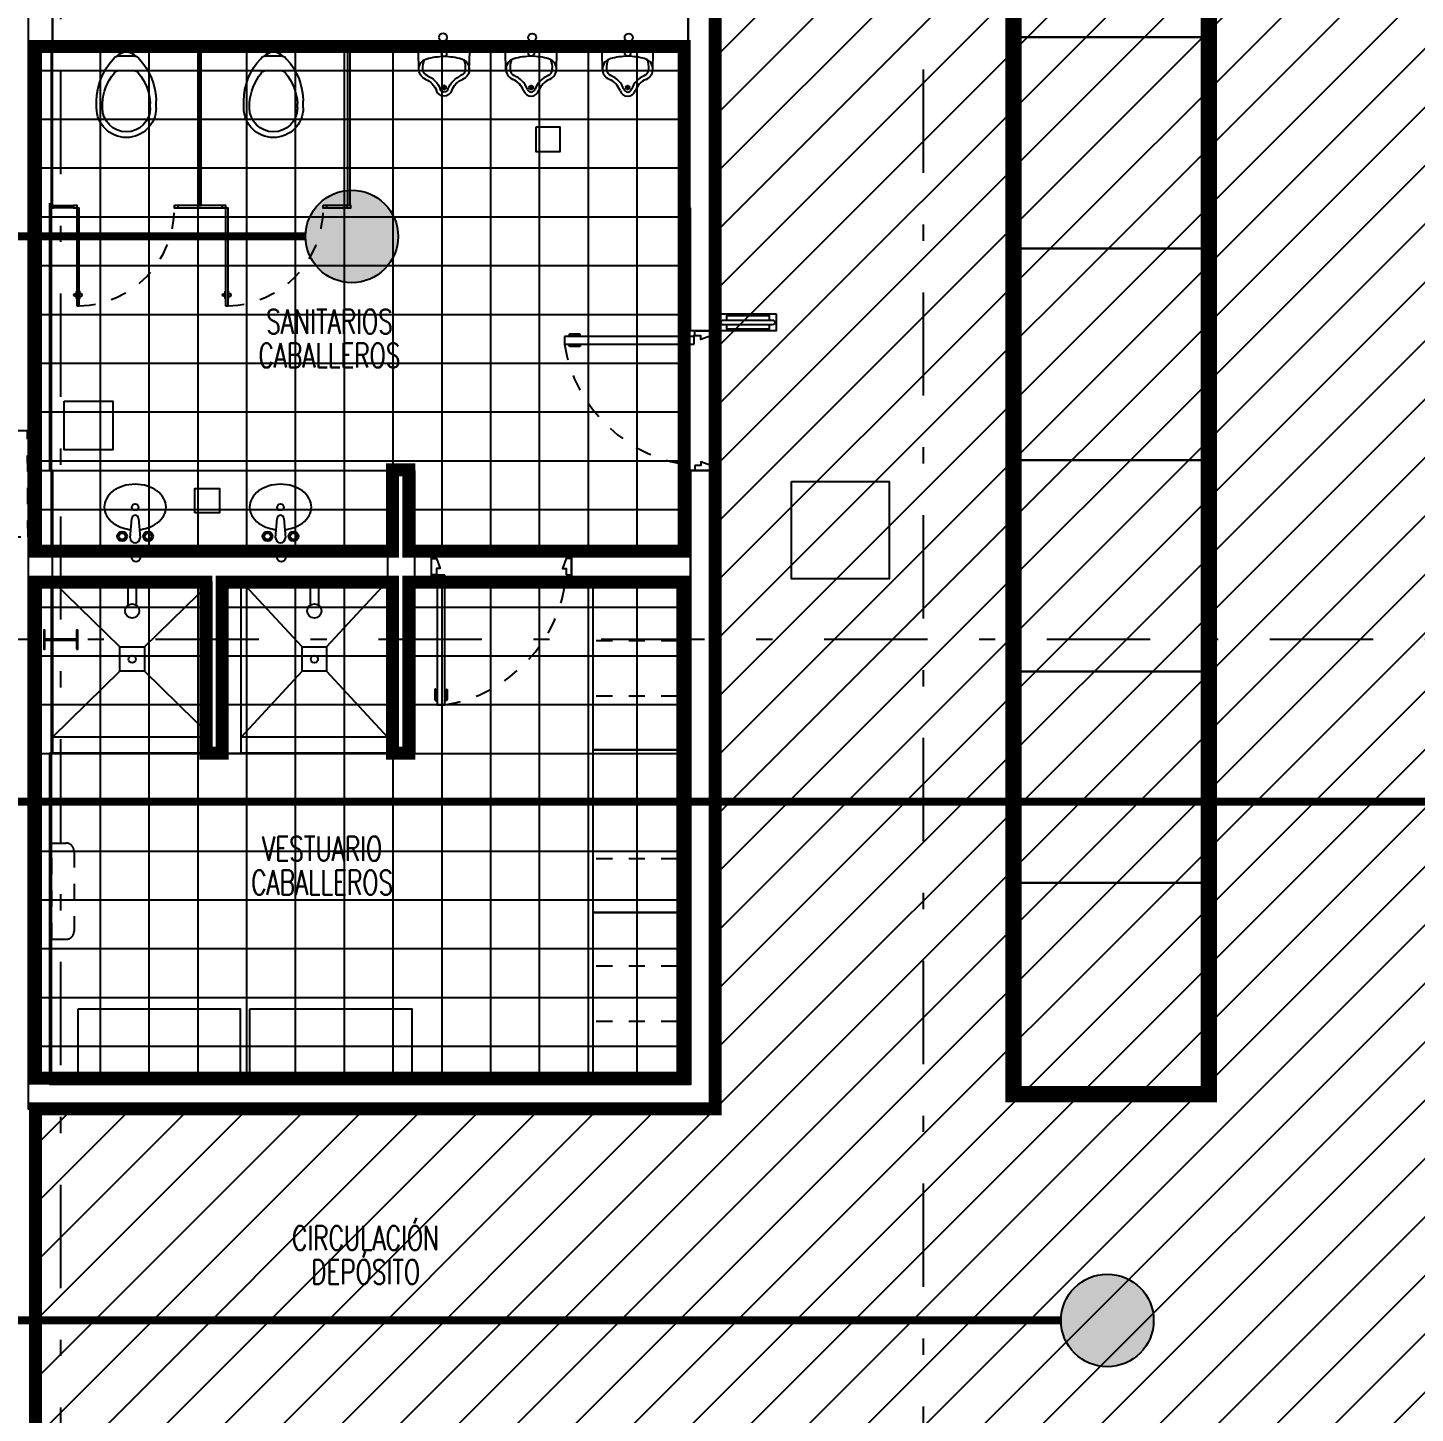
# Model space of a CAD drawing. Header units: millimetres. Extents: x -77 to 207, y -160 to 187.
# Drawn here: x -53.25 to -44.72, y 14.84 to 23.36 of the extents above; entities that cross this region are included whole.
import ezdxf
from ezdxf.enums import TextEntityAlignment as Align
from ezdxf.xclip import XClip

# ---------------------------------------------------------------- set-up
doc = ezdxf.new("R2010")
doc.units = ezdxf.units.MM
doc.header["$LTSCALE"] = 0.1
for name, pattern in [('X REF - ANELO INST bind$0$X REF - ANELO$0$DASHDOT2', [12.7, 6.35, -3.175, 0, -3.175]), ('X REF - ANELO INST bind$0$X REF - ANELO$0$DASHED', [0.75, 0.5, -0.25]), ('X REF - ANELO INST bind$0$X REF - ANELO$0$DASHED2', [0.375, 0.25, -0.125]), ('X REF - ANELO INST bind$0$X REF - ANELO$0$HIDDEN2', [0.1875, 0.125, -0.0625])]:
    doc.linetypes.add(name, pattern=pattern)
for name, color, linetype in [('C01 Foil blanco', 30, 'Continuous'), ('C03 PRY comun+papel kraft', 192, 'Continuous'), ('C04 PRY comun antihongos', 84, 'Continuous'), ('C07 P media Tº', 140, 'Continuous'), ('X REF - ANELO INST bind$0$X REF - ANELO$0$A-LADRILLO HUECO 12', 7, 'Continuous'), ('X REF - ANELO INST bind$0$X REF - ANELO$0$A-TABIQUE FENOLICO 20mm', 7, 'Continuous'), ('X REF - ANELO INST bind$0$X REF - ANELO$0$C-MADERA', 8, 'Continuous'), ('X REF - ANELO INST bind$0$X REF - ANELO$0$C-METALICA', 8, 'Continuous'), ('X REF - ANELO INST bind$0$X REF - ANELO$0$E-ANTENAS', 8, 'Continuous'), ('X REF - ANELO INST bind$0$X REF - ANELO$0$E-GENERAL', 8, 'Continuous'), ('X REF - ANELO INST bind$0$X REF - ANELO$0$E-MOBILIARIO', 8, 'Continuous'), ('X REF - ANELO INST bind$0$X REF - ANELO$0$E-REJILLAS', 8, 'Continuous'), ('X REF - ANELO INST bind$0$X REF - ANELO$0$E-SANITARIO', 8, 'Continuous'), ('X REF - ANELO INST bind$0$X REF - ANELO$0$MET-COLUMNA METALICA', 7, 'Continuous'), ('X REF - ANELO INST bind$0$X REF - ANELO$0$MET-EJE CABRIADAS', 8, 'X REF - ANELO INST bind$0$X REF - ANELO$0$DASHDOT2'), ('X REF - ANELO INST bind$0$X REF - ANELO$0$P-PINT VIAL AMARILLA', 9, 'Continuous'), ('X REF - ANELO INST bind$0$X REF - ANELO$0$PROY-SPLITS', 8, 'X REF - ANELO INST bind$0$X REF - ANELO$0$HIDDEN2'), ('X REF - ANELO INST bind$0$X REF - ANELO$0$R-NOMBRE LOCAL', 7, 'Continuous')]:
    doc.layers.add(name, color=color, linetype=linetype)
doc.styles.add('X REF - ANELO INST bind$0$X REF - ANELO$0$VAUX', font='romans.shx', dxfattribs={"width": 0.85})

# ---------------------------------------------------------------- blocks, each defined once
blk = doc.blocks.new('X REF - ANELO INST bind$0$X REF - ANELO$0$COL MET 20')
at = {"layer": 'X REF - ANELO INST bind$0$X REF - ANELO$0$MET-COLUMNA METALICA'}
blk.add_hatch(color=256, dxfattribs=at).paths.add_polyline_path([(-0.0971, -0.0036, -0.414214), (-0.0935, 0), (0.0935, 0, -0.414214), (0.0971, -0.0036), (0.0971, -0.0568), (0.1045, -0.0568), (0.1045, 0.0615), (0.0971, 0.0615), (0.0971, 0.0083, -0.414214), (0.0935, 0.0047), (-0.0935, 0.0047, -0.414214), (-0.0971, 0.0083), (-0.0971, 0.0615), (-0.1045, 0.0615), (-0.1045, -0.0568), (-0.0971, -0.0568)])
blk.add_lwpolyline([(-0.0971, -0.0568), (-0.1045, -0.0568), (-0.1045, 0.0615), (-0.0971, 0.0615), (-0.0971, 0.0083, 0.414214), (-0.0935, 0.0047), (0.0935, 0.0047, 0.414214), (0.0971, 0.0083), (0.0971, 0.0615), (0.1045, 0.0615), (0.1045, -0.0568), (0.0971, -0.0568), (0.0971, -0.0036, 0.414214), (0.0935, 0), (-0.0935, 0, 0.414214), (-0.0971, -0.0036)], format="xyb", close=True, dxfattribs=at)
blk = doc.blocks.new('X REF - ANELO INST bind$0$X REF - ANELO$0$Mingitorio')
at = {"layer": 'X REF - ANELO INST bind$0$X REF - ANELO$0$E-SANITARIO'}
for p, q in [((-0.1485, 0.2069), (-0.151, 0.0805)), ((0.1615, 0.2069), (0.164, 0.0805)), ((0.164, 0.0805), (-0.151, 0.0805)), ((0.164, 0.0605), (-0.151, 0.0605))]:
    blk.add_line(p, q, dxfattribs=at)
for centre, radius in [((-0.0035, 0.313), 0.0025), ((-0.0035, 0.303), 0.0025), ((0.0065, 0.318), 0.0025), ((0.0065, 0.308), 0.0025), ((0.0065, 0.298), 0.0025), ((0.0165, 0.313), 0.0025), ((0.0165, 0.303), 0.0025), ((0.0065, 0.098), 0.0175), ((0, 0), 0.025)]:
    blk.add_circle(centre, radius, dxfattribs=at)
for centre, radius, start, end in [((0.0065, 0.3105), 0.05, 90, 160.42697), ((0.0065, 0.3105), 0.05, 19.57303, 90), ((-0.081, 0.1955), 0.0675, 112.34073, 257.97557), ((-0.1513, 0.3666), 0.1175, 292.34073, 340.42697), ((-0.1513, 0.3666), 0.1425, 292.34073, 340.42697), ((0.0065, 0.3105), 0.025, 90, 160.42697), ((0.0065, 0.3105), 0.025, 19.57303, 90), ((0.1643, 0.3666), 0.1425, 199.57303, 247.65927), ((0.1643, 0.3666), 0.1175, 199.57303, 247.65927), ((0.094, 0.1955), 0.0675, 282.02443, 67.65927), ((0.0106, 0.1876), 0.1343, 176.63354, 202.43255), ((-0.081, 0.1955), 0.0425, 112.34073, 180), ((0.094, 0.1955), 0.0425, 0, 67.65927), ((0.0025, 0.1876), 0.1343, 337.56745, 3.36646), ((0.0186, 0.5791), 0.4637, 255.07981, 268.50837), ((-0.0056, 0.5791), 0.4637, 271.49163, 284.92019), ((-0.151, 0.0705), 0.01, 90, 270), ((0.164, 0.0705), 0.01, 270, 90)]:
    blk.add_arc(centre, radius, start, end, dxfattribs=at)
blk = doc.blocks.new('X REF - ANELO INST bind$0$X REF - ANELO$0$Barrera')
at = {"layer": 'X REF - ANELO INST bind$0$X REF - ANELO$0$E-ANTENAS', "linetype": 'Continuous'}
blk.add_lwpolyline([(-0.1756, 0.1008), (0.1756, 0.1008), (0.1756, 0), (-0.1756, 0)], close=True, dxfattribs=at)
at = {"layer": 'X REF - ANELO INST bind$0$X REF - ANELO$0$E-ANTENAS', "linetype": 'Continuous', "elevation": 0.0022}
for points in [[(-0.1334, 0.0654), (-0.1334, 0.0904), (0.1315, 0.0904), (0.1315, 0.0654)], [(0.1315, 0.0354), (0.1315, 0.0104), (-0.1334, 0.0104), (-0.1334, 0.0354)]]:
    blk.add_lwpolyline(points, dxfattribs=at)
blk.add_lwpolyline([(-0.1503, 0.0354), (0.1497, 0.0354, 1), (0.1497, 0.0654), (-0.1503, 0.0654, 1.063792), (-0.1503, 0.0354, -1)], format="xyb", dxfattribs=at)
blk = doc.blocks.new('X REF - ANELO INST bind$0$X REF - ANELO$0$Inodoro')
at = {"layer": 'X REF - ANELO INST bind$0$X REF - ANELO$0$E-SANITARIO'}
for p, q in [((-0.06, -0.125), (0.06, -0.125)), ((-0.06, -0.215), (0.06, -0.215)), ((-0.1825, -0.4425), (-0.1825, -0.4)), ((-0.1475, -0.4425), (-0.1475, -0.415)), ((0.1475, -0.4425), (0.1475, -0.415)), ((0.1825, -0.4425), (0.1825, -0.4))]:
    blk.add_line(p, q, dxfattribs=at)
for centre, radius, start, end in [((0.1971, -0.402), 0.3796, 136.48633, 179.69228), ((-0.055, -0.15), 0.025, 90, 158.0893), ((0, -0.1625), 0.0675, 33.74899, 146.25101), ((0, -0.1425), 0.0475, 21.61827, 158.38173), ((0.055, -0.15), 0.025, 21.9107, 90), ((-0.1971, -0.402), 0.3796, 0.30772, 43.51367), ((0.183, -0.4371), 0.3312, 140.77659, 176.17026), ((-0.055, -0.235), 0.02, 90, 158.47343), ((0.055, -0.235), 0.02, 21.52657, 90), ((-0.183, -0.4371), 0.3312, 3.82974, 39.22341), ((0, -0.4425), 0.1825, 180, 270), ((0, -0.4425), 0.1475, 180, 270), ((0, -0.4425), 0.1825, 270, 0), ((0, -0.4425), 0.1475, 270, 0)]:
    blk.add_arc(centre, radius, start, end, dxfattribs=at)
blk = doc.blocks.new('X REF - ANELO INST bind$0$X REF - ANELO$0$N Local')
at = {"layer": 'X REF - ANELO INST bind$0$X REF - ANELO$0$R-NOMBRE LOCAL', "lineweight": 0, "style": 'X REF - ANELO INST bind$0$X REF - ANELO$0$VAUX', "width": 0.85}
for p in [(6337.572, -934.455), (6337.572, -934.715)]:
    blk.add_attdef('NOMBRE', text='', height=0.182, dxfattribs=at).set_placement(p, align=Align.CENTER)
blk = doc.blocks.new('X REF - ANELO INST bind$0$X REF - ANELO$0$Lockers')
at = {"layer": 'X REF - ANELO INST bind$0$X REF - ANELO$0$E-MOBILIARIO', "linetype": 'X REF - ANELO INST bind$0$X REF - ANELO$0$HIDDEN2'}
for p, q in [((1392.3206, 32.487), (1392.3206, 33.007)), ((1392.6606, 32.487), (1392.6606, 33.007))]:
    blk.add_line(p, q, dxfattribs=at)
at = {"layer": 'X REF - ANELO INST bind$0$X REF - ANELO$0$E-MOBILIARIO'}
blk.add_lwpolyline([(1391.9906, 32.487), (1392.9906, 32.487), (1392.9906, 33.007), (1391.9906, 33.007)], close=True, dxfattribs=at)
blk = doc.blocks.new('X REF - ANELO INST bind$0$X REF - ANELO$0$LAVABO SANITARIO')
at = {"layer": 'X REF - ANELO INST bind$0$X REF - ANELO$0$E-SANITARIO'}
for p, q in [((-0.0147, -0.2427), (-0.0247, -0.1227)), ((0.0353, -0.1227), (0.0253, -0.2427))]:
    blk.add_line(p, q, dxfattribs=at)
for centre, radius in [((0, 0), 0.025), ((-0.0747, -0.1327), 0.03), ((-0.0747, -0.1327), 0.02), ((0.0853, -0.1327), 0.03), ((0.0853, -0.1327), 0.02), ((0.0053, -0.3127), 0.02)]:
    blk.add_circle(centre, radius, dxfattribs=at)
for centre, radius, start, end in [((0.0053, -0.1227), 0.03, 0, 180), ((-0.0391, -0.3358), 0.1517, 126.38435, 150.65761), ((-0.0122, -0.3722), 0.1969, 106.97271, 126.38435), ((0.0053, -0.4297), 0.257, 95.74499, 106.97271), ((0.0053, -0.2427), 0.02, 180, 0), ((0.0053, -0.4297), 0.257, 73.02729, 84.25501), ((0.0229, -0.3722), 0.1969, 53.61565, 73.02729), ((0.0497, -0.3358), 0.1517, 29.34239, 53.61565), ((-0.0802, -0.3127), 0.1045, 150.65761, 180), ((-0.0802, -0.3127), 0.1045, 180, 209.34239), ((0.0908, -0.3127), 0.1045, 0, 29.34239), ((0.0908, -0.3127), 0.1045, 330.65761, 0), ((-0.0391, -0.2896), 0.1517, 209.34239, 233.61565), ((-0.0122, -0.2531), 0.1969, 233.61565, 253.02729), ((0.0229, -0.2531), 0.1969, 286.97271, 306.38435), ((0.0497, -0.2896), 0.1517, 306.38435, 330.65761), ((0.0053, -0.1957), 0.257, 253.02729, 270), ((0.0053, -0.1957), 0.257, 270, 286.97271)]:
    blk.add_arc(centre, radius, start, end, dxfattribs=at)
blk = doc.blocks.new('X REF - ANELO INST bind$0$X REF - ANELO$0$P MADERA 086')
at = {"layer": 'X REF - ANELO INST bind$0$X REF - ANELO$0$C-MADERA'}
for p, q in [((0.0203, 0.8657, 0.0208), (0.0204, 0.8672, 0.0208)), ((0.0203, 0.8064, 0.0208), (0.0203, 0.8657, 0.0208)), ((0.0204, 0.8672, 0.0208), (0.0208, 0.8687, 0.0208)), ((0.0208, 0.8687, 0.0208), (0.0215, 0.8701, 0.0208)), ((0.0215, 0.8701, 0.0208), (0.0224, 0.8714, 0.0208)), ((0.0224, 0.8714, 0.0208), (0.0235, 0.8725, 0.0208)), ((0.0235, 0.8725, 0.0208), (0.0247, 0.8734, 0.0208)), ((0.0247, 0.8734, 0.0208), (0.0261, 0.8741, 0.0208)), ((0.0261, 0.8741, 0.0208), (0.0277, 0.8745, 0.0208)), ((0.0277, 0.8605, 0.0208), (0.0276, 0.86, 0.0208)), ((0.0276, 0.86, 0.0208), (0.0276, 0.8596, 0.0208)), ((0.0276, 0.8596, 0.0208), (0.0276, 0.8064, 0.0208)), ((0.0277, 0.8745, 0.0208), (0.0292, 0.8746, 0.0208)), ((0.0279, 0.8609, 0.0208), (0.0277, 0.8605, 0.0208)), ((0.0282, 0.8613, 0.0208), (0.0279, 0.8609, 0.0208)), ((0.0285, 0.8616, 0.0208), (0.0282, 0.8613, 0.0208)), ((0.0289, 0.8619, 0.0208), (0.0285, 0.8616, 0.0208)), ((0.0293, 0.8621, 0.0208), (0.0289, 0.8619, 0.0208)), ((0.0292, 0.8746, 0.0208), (0.0319, 0.8746, 0.0208)), ((0.0298, 0.8622, 0.0208), (0.0293, 0.8621, 0.0208)), ((0.0302, 0.8623, 0.0208), (0.0298, 0.8622, 0.0208)), ((0.0319, 0.8623, 0.0208), (0.0302, 0.8623, 0.0208)), ((0.0319, 0.879, 0.0208), (0.0344, 0.879, 0.0208)), ((0.0344, 0.879, 0.0208), (0.0319, 0.879, 0.0208)), ((0.0319, 0.8746, 0.0208), (0.0319, 0.879, 0.0208)), ((0.0319, 0.8623, 0.0208), (0.0319, 0.8746, 0.0208)), ((0.0319, 0.856, 0.0208), (0.0319, 0.8623, 0.0208)), ((0.0344, 0.856, 0.0208), (0.0319, 0.856, 0.0208)), ((0.0344, 0.856, 0.0208), (0.0319, 0.856, 0.0208)), ((0.0344, 0.1032), (0.0344, 0.9, 0.0208)), ((0.0344, 0.9, 0.0208), (0.0815, 0.9, 0.0208)), ((0.0815, 0.9, 0.0208), (0.0815, 0.1032)), ((0.084, 0.879, 0.0208), (0.0815, 0.879, 0.0208)), ((0.0815, 0.879, 0.0208), (0.084, 0.879, 0.0208)), ((0.0815, 0.856, 0.0208), (0.084, 0.856, 0.0208)), ((0.0815, 0.856, 0.0208), (0.084, 0.856, 0.0208)), ((0.084, 0.8746, 0.0208), (0.084, 0.879, 0.0208)), ((0.084, 0.8623, 0.0208), (0.084, 0.8746, 0.0208)), ((0.0867, 0.8746, 0.0208), (0.084, 0.8746, 0.0208)), ((0.084, 0.8623, 0.0208), (0.0856, 0.8623, 0.0208)), ((0.084, 0.856, 0.0208), (0.084, 0.8623, 0.0208)), ((0.0856, 0.8623, 0.0208), (0.0861, 0.8622, 0.0208)), ((0.0861, 0.8622, 0.0208), (0.0865, 0.8621, 0.0208)), ((0.0865, 0.8621, 0.0208), (0.087, 0.8619, 0.0208)), ((0.0882, 0.8745, 0.0208), (0.0867, 0.8746, 0.0208)), ((0.087, 0.8619, 0.0208), (0.0874, 0.8616, 0.0208)), ((0.0874, 0.8616, 0.0208), (0.0877, 0.8613, 0.0208)), ((0.0877, 0.8613, 0.0208), (0.0879, 0.8609, 0.0208)), ((0.0879, 0.8609, 0.0208), (0.0881, 0.8605, 0.0208)), ((0.0881, 0.8605, 0.0208), (0.0883, 0.86, 0.0208)), ((0.0897, 0.8741, 0.0208), (0.0882, 0.8745, 0.0208)), ((0.0883, 0.86, 0.0208), (0.0883, 0.8596, 0.0208)), ((0.0883, 0.8596, 0.0208), (0.0883, 0.8064, 0.0208)), ((0.0912, 0.8734, 0.0208), (0.0897, 0.8741, 0.0208)), ((0.0924, 0.8725, 0.0208), (0.0912, 0.8734, 0.0208)), ((0.0935, 0.8714, 0.0208), (0.0924, 0.8725, 0.0208)), ((0.0944, 0.8701, 0.0208), (0.0935, 0.8714, 0.0208)), ((0.0951, 0.8687, 0.0208), (0.0944, 0.8701, 0.0208)), ((0.0955, 0.8672, 0.0208), (0.0951, 0.8687, 0.0208)), ((0.0956, 0.8657, 0.0208), (0.0955, 0.8672, 0.0208)), ((0.0956, 0.8064, 0.0208), (0.0956, 0.8657, 0.0208)), ((0.0205, 0.8057, 0.0208), (0.0203, 0.8064, 0.0208)), ((0.0209, 0.8051, 0.0208), (0.0205, 0.8057, 0.0208)), ((0.0213, 0.8046, 0.0208), (0.0209, 0.8051, 0.0208)), ((0.0219, 0.8042, 0.0208), (0.0213, 0.8046, 0.0208)), ((0.0226, 0.8039, 0.0208), (0.0219, 0.8042, 0.0208)), ((0.0232, 0.8037, 0.0208), (0.0226, 0.8039, 0.0208)), ((0.0239, 0.8036, 0.0208), (0.0232, 0.8037, 0.0208)), ((0.0246, 0.8037, 0.0208), (0.0239, 0.8036, 0.0208)), ((0.0253, 0.8039, 0.0208), (0.0246, 0.8037, 0.0208)), ((0.0259, 0.8042, 0.0208), (0.0253, 0.8039, 0.0208)), ((0.0265, 0.8046, 0.0208), (0.0259, 0.8042, 0.0208)), ((0.027, 0.8051, 0.0208), (0.0265, 0.8046, 0.0208)), ((0.0273, 0.8057, 0.0208), (0.027, 0.8051, 0.0208)), ((0.0276, 0.8064, 0.0208), (0.0273, 0.8057, 0.0208)), ((0.0883, 0.8064, 0.0208), (0.0885, 0.8057, 0.0208)), ((0.0885, 0.8057, 0.0208), (0.0889, 0.8051, 0.0208)), ((0.0889, 0.8051, 0.0208), (0.0894, 0.8046, 0.0208)), ((0.0894, 0.8046, 0.0208), (0.0899, 0.8042, 0.0208)), ((0.0899, 0.8042, 0.0208), (0.0906, 0.8039, 0.0208)), ((0.0906, 0.8039, 0.0208), (0.0912, 0.8037, 0.0208)), ((0.0912, 0.8037, 0.0208), (0.0919, 0.8036, 0.0208)), ((0.0919, 0.8036, 0.0208), (0.0926, 0.8037, 0.0208)), ((0.0926, 0.8037, 0.0208), (0.0933, 0.8039, 0.0208)), ((0.0933, 0.8039, 0.0208), (0.0939, 0.8042, 0.0208)), ((0.0939, 0.8042, 0.0208), (0.0945, 0.8046, 0.0208)), ((0.0945, 0.8046, 0.0208), (0.095, 0.8051, 0.0208)), ((0.095, 0.8051, 0.0208), (0.0953, 0.8057, 0.0208)), ((0.0953, 0.8057, 0.0208), (0.0956, 0.8064, 0.0208)), ((0.0815, 0.1032), (0.0344, 0.1032))]:
    blk.add_line(p, q, dxfattribs=at)
for points in [[(0.0312, 0.1), (0, 0.1), (0, 0), (0.0312, 0), (0.0537, 0.0612), (0.0312, 0.0612)], [(0.8286, 0.1), (0.8598, 0.1), (0.8598, 0), (0.8286, 0), (0.8061, 0.0612), (0.8286, 0.0612)]]:
    blk.add_lwpolyline(points, close=True, dxfattribs=at)
at = {"layer": 'X REF - ANELO INST bind$0$X REF - ANELO$0$C-MADERA', "color": 8, "linetype": 'X REF - ANELO INST bind$0$X REF - ANELO$0$DASHED2', "extrusion": (0, 0, -1)}
blk.add_ellipse((0.0846, 0.1525, 0.0096), major_axis=(-0.5415, 0.5897), ratio=0.868484, start_param=0.809199, end_param=2.30953, dxfattribs=at)
at = {"layer": 'X REF - ANELO INST bind$0$X REF - ANELO$0$C-MADERA', "extrusion": (0, 0, -1)}
blk.add_ellipse((0.0316, 0.1032), major_axis=(0.00195, 0.00195), ratio=1, start_param=1.570796326794897, end_param=7.853981633974483, dxfattribs=at)
blk = doc.blocks.new('X REF - ANELO INST bind$0$X REF - ANELO')
at = {"layer": 'X REF - ANELO INST bind$0$X REF - ANELO$0$A-LADRILLO HUECO 12'}
for p, q in [((-49.1865, 24.4131), (-49.1865, 22.2523)), ((-51.0347, 20.6393), (-50.8697, 20.6393)), ((-51.0347, 20.6393), (-51.0347, 18.9011)), ((-50.8697, 20.6393), (-50.8697, 18.9011)), ((-53.095, 20.1393), (-51.0347, 20.1393)), ((-50.8697, 20.1243), (-50.7648, 20.1243)), ((-50.7648, 19.9743), (-50.7648, 20.1243)), ((-50.7648, 19.9743), (-50.8697, 19.9743)), ((-53.095, 19.9593), (-52.1147, 19.9593)), ((-52.1147, 18.9011), (-52.1147, 19.9593)), ((-51.9347, 19.9593), (-51.0347, 19.9593)), ((-51.9347, 18.9011), (-51.9347, 19.9593)), ((-52.1147, 18.9011), (-51.9347, 18.9011)), ((-51.0347, 18.9011), (-50.8697, 18.9011))]:
    blk.add_line(p, q, dxfattribs=at)
for points in [[(-53.245, 31.2287), (-53.245, 16.7146), (-49.0215, 16.7146)], [(-49.0215, 25.329), (-49.0214, 21.499), (-49.1715, 21.499), (-49.1715, 22.2523)], [(-53.11, 24.4131), (-53.095, 24.4131), (-53.095, 23.2523)], [(-53.11, 22.2714), (-53.095, 22.2714), (-53.095, 23.2523)], [(-53.095, 23.2523), (-49.1865, 23.2523)], [(-53.11, 20.6443), (-53.11, 22.2839)], [(-49.1865, 22.2523), (-49.1715, 22.2523)], [(-53.11, 20.6393), (-53.095, 20.6393), (-53.095, 20.1393)], [(-49.1715, 16.8646), (-49.1715, 20.6393), (-49.0215, 20.6393), (-49.0215, 16.7146)], [(-53.095, 19.9593), (-53.095, 18.9011), (-53.11, 18.9011)], [(-49.1715, 16.8646), (-53.11, 16.8646), (-53.11, 18.9011)]]:
    blk.add_lwpolyline(points, dxfattribs=at)
for points in [[(-49.0215, 20.6393), (-49.1715, 20.6393), (-49.1715, 20.1243), (-49.9048, 20.1243), (-49.9048, 19.9743), (-49.1715, 19.9743), (-49.1715, 16.8646), (-53.11, 16.8646), (-53.11, 18.9011), (-53.095, 18.9011), (-53.095, 20.6393), (-53.11, 20.6393), (-53.11, 22.2714), (-53.095, 22.2714), (-53.095, 24.4131), (-53.11, 24.4131), (-53.11, 26.1937), (-53.095, 26.1937), (-53.095, 27.9319), (-53.11, 27.9319), (-53.11, 31.2287), (-53.245, 31.2287), (-53.245, 16.7146), (-49.0215, 16.7146)], [(-49.1715, 25.334), (-49.0215, 25.334), (-49.0215, 21.499), (-49.1715, 21.499), (-49.1715, 22.2523), (-49.1865, 22.2523), (-49.1865, 24.4131), (-49.1715, 24.4131)], [(-49.9048, 20.1243), (-49.1715, 20.1243), (-49.1715, 19.9743), (-49.9048, 19.9743)]]:
    blk.add_lwpolyline(points, close=True, dxfattribs=at)
at = {"layer": 'X REF - ANELO INST bind$0$X REF - ANELO$0$A-TABIQUE FENOLICO 20mm'}
for points in [[(-52.1975, 23.2523), (-52.1775, 23.2523), (-52.1775, 23.2373), (-52.1975, 23.2373)], [(-52.195, 22.2698), (-52.18, 22.2698), (-52.18, 23.2373), (-52.195, 23.2373)], [(-51.2825, 23.2523), (-51.2625, 23.2523), (-51.2625, 23.2373), (-51.2825, 23.2373)], [(-51.28, 22.2723), (-51.265, 22.2723), (-51.265, 23.2373), (-51.28, 23.2373)], [(-53.11, 22.2723), (-53.09, 22.2723), (-53.09, 22.2523), (-53.11, 22.2523)], [(-53.09, 22.2698), (-52.965, 22.2698), (-52.965, 22.2548), (-53.09, 22.2548)], [(-52.965, 22.2723), (-52.945, 22.2723), (-52.945, 22.2523), (-52.965, 22.2523)], [(-52.345, 22.2723), (-52.325, 22.2723), (-52.325, 22.2523), (-52.345, 22.2523)], [(-52.325, 22.2698), (-52.325, 22.2548), (-52.05, 22.2548), (-52.05, 22.2698)], [(-52.05, 22.2723), (-52.03, 22.2723), (-52.03, 22.2523), (-52.05, 22.2523)], [(-52.05, 22.2723), (-52.03, 22.2723), (-52.03, 22.2523), (-52.05, 22.2523)], [(-52.05, 22.2723), (-52.03, 22.2723), (-52.03, 22.2523), (-52.05, 22.2523)], [(-51.43, 22.2723), (-51.41, 22.2723), (-51.41, 22.2523), (-51.43, 22.2523)], [(-51.41, 22.2698), (-51.41, 22.2548), (-51.2825, 22.2548), (-51.2825, 22.2698)], [(-51.2825, 22.2723), (-51.2625, 22.2723), (-51.2625, 22.2523), (-51.2825, 22.2523)], [(-52.945, 21.6523), (-52.93, 21.6523), (-52.93, 22.2523), (-52.945, 22.2523)], [(-52.03, 21.6523), (-52.015, 21.6523), (-52.015, 22.2523), (-52.03, 22.2523)]]:
    blk.add_lwpolyline(points, close=True, dxfattribs=at)
for points in [[(-52.9475, 21.7404), (-52.945, 21.7404), (-52.945, 21.6978), (-52.9475, 21.6978), (-52.9475, 21.7116), (-52.957, 21.7116, -0.852576), (-52.957, 21.7266), (-52.957, 21.7266, -1), (-52.957, 21.7266), (-52.957, 21.7266, 0.414214), (-52.957, 21.7266), (-52.9475, 21.7266), (-52.9475, 21.7404), (-52.945, 21.7404), (-52.945, 21.6978)], [(-52.9275, 21.7404), (-52.93, 21.7404), (-52.93, 21.6978), (-52.9275, 21.6978), (-52.9275, 21.7116), (-52.918, 21.7116, 0.852576), (-52.918, 21.7266), (-52.918, 21.7266, 1), (-52.918, 21.7266), (-52.918, 21.7266, -0.414214), (-52.918, 21.7266), (-52.9275, 21.7266), (-52.9275, 21.7404), (-52.93, 21.7404), (-52.93, 21.6978)], [(-52.0325, 21.7404), (-52.03, 21.7404), (-52.03, 21.6978), (-52.0325, 21.6978), (-52.0325, 21.7116), (-52.042, 21.7116, -0.852576), (-52.042, 21.7266), (-52.042, 21.7266, -1), (-52.042, 21.7266), (-52.042, 21.7266, 0.414214), (-52.042, 21.7266), (-52.0325, 21.7266), (-52.0325, 21.7404), (-52.03, 21.7404), (-52.03, 21.6978)], [(-52.0125, 21.7404), (-52.015, 21.7404), (-52.015, 21.6978), (-52.0125, 21.6978), (-52.0125, 21.7116), (-52.003, 21.7116, 0.852576), (-52.003, 21.7266), (-52.003, 21.7266, 1), (-52.003, 21.7266), (-52.003, 21.7266, -0.414214), (-52.003, 21.7266), (-52.0125, 21.7266), (-52.0125, 21.7404), (-52.015, 21.7404), (-52.015, 21.6978)]]:
    blk.add_lwpolyline(points, format="xyb", dxfattribs=at)
at = {"layer": 'X REF - ANELO INST bind$0$X REF - ANELO$0$A-TABIQUE FENOLICO 20mm', "color": 8, "linetype": 'X REF - ANELO INST bind$0$X REF - ANELO$0$DASHED2'}
for centre, radius, start, end in [((-52.9453, 22.2524), 0.6003, 271.46366, 359.98723), ((-52.03, 22.2523), 0.6, 271.43254, 0)]:
    blk.add_arc(centre, radius, start, end, dxfattribs=at)
at = {"layer": 'X REF - ANELO INST bind$0$X REF - ANELO$0$C-METALICA', "linetype": 'X REF - ANELO INST bind$0$X REF - ANELO$0$DASHED'}
blk.add_lwpolyline([(-53.2484, 20.883), (-53.3884, 20.883), (-53.3884, 20.233), (-53.245, 20.233)], close=True, dxfattribs=at)
at = {"layer": 'X REF - ANELO INST bind$0$X REF - ANELO$0$E-GENERAL'}
for p, q in [((-53.1984, 20.6393), (-50.9547, 20.6393)), ((-52.1147, 19.0011), (-53.095, 19.0011)), ((-51.0347, 19.0011), (-51.9347, 19.0011)), ((-52.1147, 18.9011), (-53.095, 18.9011)), ((-51.0347, 18.9011), (-51.9347, 18.9011))]:
    blk.add_line(p, q, dxfattribs=at)
for points in [[(-45.9857, 24.6045), (-47.1857, 24.6045), (-47.1857, 23.3045), (-45.9857, 23.3045)], [(-45.9857, 23.3045), (-47.1857, 23.3045), (-47.1857, 22.0045), (-45.9857, 22.0045)], [(-45.9857, 22.0045), (-47.1857, 22.0045), (-47.1857, 20.7045), (-45.9857, 20.7045)], [(-45.9857, 20.7045), (-47.1857, 20.7045), (-47.1857, 19.4045), (-45.9857, 19.4045)], [(-45.9857, 19.4045), (-47.1857, 19.4045), (-47.1857, 18.1045), (-45.9857, 18.1045)], [(-45.9857, 18.1045), (-47.1857, 18.1045), (-47.1857, 16.8045), (-45.9857, 16.8045)]]:
    blk.add_lwpolyline(points, close=True, dxfattribs=at)
for points in [[(-52.6798, 19.5552), (-53.095, 19.9593)], [(-52.5298, 19.5552), (-52.1147, 19.9593)], [(-51.5597, 19.5552), (-51.9347, 19.9593)], [(-51.4097, 19.5552), (-51.0347, 19.9593)], [(-52.6798, 19.4052), (-53.095, 19.0011)], [(-52.5298, 19.4052), (-52.1147, 19.0011)], [(-51.5597, 19.4052), (-51.9347, 19.0011)], [(-51.4097, 19.4052), (-51.0347, 19.0011)]]:
    blk.add_lwpolyline(points, dxfattribs=at)
for centre in [(-52.6048, 19.4802), (-51.4847, 19.4802)]:
    blk.add_circle(centre, 0.0223, dxfattribs=at)
at = {"layer": 'X REF - ANELO INST bind$0$X REF - ANELO$0$E-MOBILIARIO'}
for points in [[(-52.9395, 17.3274), (-52.9395, 16.9274), (-51.9395, 16.9274), (-51.9395, 17.3274)], [(-51.8838, 17.3274), (-51.8838, 16.9274), (-50.8838, 16.9274), (-50.8838, 17.3274)]]:
    blk.add_lwpolyline(points, close=True, dxfattribs=at)
at = {"layer": 'X REF - ANELO INST bind$0$X REF - ANELO$0$E-REJILLAS'}
for points, elevation in [([(-50.1225, 22.7507), (-50.1225, 22.6007), (-49.9725, 22.6007), (-49.9725, 22.7507)], 0.0012), ([(-53.0228, 21.0669), (-52.7228, 21.0669), (-52.7228, 20.7669), (-53.0228, 20.7669)], 0.0017), ([(-52.2187, 20.3802), (-52.2187, 20.5302), (-52.0687, 20.5302), (-52.0687, 20.3802)], -0.0017), ([(-52.6798, 19.4052), (-52.6798, 19.5552), (-52.5298, 19.5552), (-52.5298, 19.4052)], -0.0017), ([(-51.5597, 19.4052), (-51.5597, 19.5552), (-51.4097, 19.5552), (-51.4097, 19.4052)], -0.0017)]:
    blk.add_lwpolyline(points, close=True, dxfattribs=dict(at, elevation=elevation))
blk.add_lwpolyline([(-48.5511, 20.5732), (-47.9511, 20.5732), (-47.9511, 19.9732), (-48.5511, 19.9732)], close=True, dxfattribs=at)
at = {"layer": 'X REF - ANELO INST bind$0$X REF - ANELO$0$E-SANITARIO'}
for p, q in [((-52.6307, 19.9593), (-52.6307, 19.8123)), ((-52.5798, 19.9593), (-52.5798, 19.8123)), ((-51.5106, 19.9593), (-51.5106, 19.8123)), ((-51.4597, 19.9593), (-51.4597, 19.8123))]:
    blk.add_line(p, q, dxfattribs=at)
for centre in [(-52.6048, 19.7765), (-51.4847, 19.7765)]:
    blk.add_circle(centre, 0.0439, dxfattribs=at)
at = {"layer": 'X REF - ANELO INST bind$0$X REF - ANELO$0$MET-EJE CABRIADAS'}
for p, q in [((-53.0439, -0.8271, -0.0011), (-53.0439, 42.1137, -0.0011)), ((-53.0439, -0.8271, -0.0011), (-53.0439, 42.1137, -0.0011)), ((-47.7395, -0.8196, 0.0194), (-47.7395, 42.1212, 0.0194)), ((1.6043, 19.5999), (-54.2799, 19.5999))]:
    blk.add_line(p, q, dxfattribs=at)
at = {"layer": 'X REF - ANELO INST bind$0$X REF - ANELO$0$P-PINT VIAL AMARILLA', "const_width": 0.1}
blk.add_lwpolyline([(-45.9857, 16.8045), (-45.9857, 29.8045), (-47.1857, 29.8045), (-47.1857, 16.8045)], close=True, dxfattribs=at)
at = {"layer": 'X REF - ANELO INST bind$0$X REF - ANELO$0$PROY-SPLITS'}
blk.add_lwpolyline([(-53.0995, 17.7572), (-53.0995, 18.3491), (-53.012, 18.3491, -0.414214), (-52.962, 18.2991), (-52.962, 17.8072, -0.414214), (-53.012, 17.7572), (-53.0995, 17.7572)], format="xyb", dxfattribs=at)
at = {"xscale": -1, "rotation": 180}
blk.add_blockref('X REF - ANELO INST bind$0$X REF - ANELO$0$Mingitorio', (-50.6934, 23.303, 0.0054), dxfattribs=at)
at = {"rotation": 180}
for name, p in [('X REF - ANELO INST bind$0$X REF - ANELO$0$Mingitorio', (-50.1451, 23.303, 0.0054)), ('X REF - ANELO INST bind$0$X REF - ANELO$0$Mingitorio', (-49.5519, 23.303, 0.0054)), ('X REF - ANELO INST bind$0$X REF - ANELO$0$LAVABO SANITARIO', (-52.5811, 20.1027)), ('X REF - ANELO INST bind$0$X REF - ANELO$0$LAVABO SANITARIO', (-51.6875, 20.1027))]:
    blk.add_blockref(name, p, dxfattribs=at)
at = {"xscale": -1}
for name, p in [('X REF - ANELO INST bind$0$X REF - ANELO$0$Inodoro', (-52.6406, 23.3123)), ('X REF - ANELO INST bind$0$X REF - ANELO$0$Inodoro', (-51.736, 23.3123)), ('X REF - ANELO INST bind$0$X REF - ANELO$0$Barrera', (-48.8201, 21.5, -0.0158))]:
    blk.add_blockref(name, p, dxfattribs=at)
ref = blk.add_blockref('X REF - ANELO INST bind$0$X REF - ANELO$0$N Local', (5018.6657, 769.0448, -0.0066), dxfattribs=dict(xscale=-0.7999999999999545, yscale=0.8000000000000114, zscale=0.8))
ref.add_attrib('NOMBRE', 'SANITARIOS', dxfattribs={"layer": 'X REF - ANELO INST bind$0$X REF - ANELO$0$R-NOMBRE LOCAL', "lineweight": 0, "height": 0.15, "style": 'X REF - ANELO INST bind$0$X REF - ANELO$0$VAUX', "width": 0.7}).set_placement((-51.3917, 21.4809, -0.0066), align=Align.CENTER)
ref.add_attrib('NOMBRE', 'CABALLEROS', dxfattribs={"layer": 'X REF - ANELO INST bind$0$X REF - ANELO$0$R-NOMBRE LOCAL', "lineweight": 0, "height": 0.15, "style": 'X REF - ANELO INST bind$0$X REF - ANELO$0$VAUX', "width": 0.7}).set_placement((-51.3917, 21.273, -0.0066), align=Align.CENTER)
ref = blk.add_blockref('X REF - ANELO INST bind$0$X REF - ANELO$0$N Local', (5018.6207, 765.8035, -0.0066), dxfattribs=dict(xscale=-0.7999999999999545, yscale=0.8000000000000114, zscale=0.8))
ref.add_attrib('NOMBRE', 'VESTUARIO', dxfattribs={"layer": 'X REF - ANELO INST bind$0$X REF - ANELO$0$R-NOMBRE LOCAL', "lineweight": 0, "height": 0.15, "style": 'X REF - ANELO INST bind$0$X REF - ANELO$0$VAUX', "width": 0.7}).set_placement((-51.4367, 18.2396, -0.0066), align=Align.CENTER)
ref.add_attrib('NOMBRE', 'CABALLEROS', dxfattribs={"layer": 'X REF - ANELO INST bind$0$X REF - ANELO$0$R-NOMBRE LOCAL', "lineweight": 0, "height": 0.15, "style": 'X REF - ANELO INST bind$0$X REF - ANELO$0$VAUX', "width": 0.7}).set_placement((-51.4367, 18.0317, -0.0066), align=Align.CENTER)
ref = blk.add_blockref('X REF - ANELO INST bind$0$X REF - ANELO$0$N Local', (5018.8878, 763.4088, -0.0066), dxfattribs=dict(xscale=-0.7999999999999545, yscale=0.8000000000000114, zscale=0.8))
ref.add_attrib('NOMBRE', 'CIRCULACIÓN', dxfattribs={"layer": 'X REF - ANELO INST bind$0$X REF - ANELO$0$R-NOMBRE LOCAL', "lineweight": 0, "height": 0.15, "style": 'X REF - ANELO INST bind$0$X REF - ANELO$0$VAUX', "width": 0.7}).set_placement((-51.1696, 15.8449, -0.0066), align=Align.CENTER)
ref.add_attrib('NOMBRE', 'DEPÓSITO', dxfattribs={"layer": 'X REF - ANELO INST bind$0$X REF - ANELO$0$R-NOMBRE LOCAL', "lineweight": 0, "height": 0.15, "style": 'X REF - ANELO INST bind$0$X REF - ANELO$0$VAUX', "width": 0.7}).set_placement((-51.1696, 15.6369, -0.0066), align=Align.CENTER)
at = {"layer": 'X REF - ANELO INST bind$0$X REF - ANELO$0$C-MADERA', "xscale": -1}
for p, rotation in [((-49.0465, 21.499), 90), ((-50.7646, 20.0993), 180)]:
    blk.add_blockref('X REF - ANELO INST bind$0$X REF - ANELO$0$P MADERA 086', p, dxfattribs=dict(at, rotation=rotation))
at = {"layer": 'X REF - ANELO INST bind$0$X REF - ANELO$0$E-MOBILIARIO', "rotation": 90}
for p in [(-16.7653, -1373.0677), (-16.7653, -1374.0677), (-16.7653, -1375.0677)]:
    blk.add_blockref('X REF - ANELO INST bind$0$X REF - ANELO$0$Lockers', p, dxfattribs=at)
at = {"layer": 'X REF - ANELO INST bind$0$X REF - ANELO$0$MET-COLUMNA METALICA', "xscale": -1}
blk.add_blockref('X REF - ANELO INST bind$0$X REF - ANELO$0$COL MET 20', (-53.0439, 19.5977, -0.0011), dxfattribs=at)
blk = doc.blocks.new('X REF - ANELO INST bind')
ref = blk.add_blockref('X REF - ANELO INST bind$0$X REF - ANELO', (0, 0))
XClip(ref).set_block_clipping_path([(-76.9680737415, -24.7711317477), (92.9860355418, 61.1669630168)])

msp = doc.modelspace()

# ---------------------------------------------------------------- hatches: boundary and pattern name
at = {"layer": 'C01 Foil blanco'}
h = msp.add_hatch(dxfattribs=at)
h.set_pattern_fill('ANSI31', color=256, scale=0.08, style=0)
edge = h.paths.add_edge_path()
edge.add_line((-49.0214, 4.5849), (-49.0214, 14.5609))
edge.add_line((-49.0214, 14.5609), (-53.1984, 14.5609))
edge.add_line((-53.1984, 14.5609), (-53.1984, 16.7143))
edge.add_line((-53.1984, 16.7143), (-49.0215, 16.7143))
edge.add_line((-49.0215, 16.7143), (-49.0215, 37.3805))
edge.add_line((-49.0215, 37.3805), (-26.4226, 37.3805))
edge.add_line((-26.4226, 37.3805), (-26.4226, 33.4266))
edge.add_line((-26.4226, 33.4266), (-29.1206, 33.4266))
edge.add_line((-29.1206, 33.4266), (-29.1206, 29.2452))
edge.add_line((-29.1206, 29.2452), (-42.6771, 29.2452))
edge.add_line((-42.6771, 29.2452), (-42.6764, 4.5849))
edge.add_line((-42.6764, 4.5849), (-49.0214, 4.585))
h = msp.add_hatch(color=256, dxfattribs=at)
edge = h.paths.add_edge_path()
edge.add_arc((-46.6096, 15.4139), 0.2848, 0, 360)
at = {"layer": 'C03 PRY comun+papel kraft'}
h = msp.add_hatch(dxfattribs=at)
h.set_pattern_fill('_USER', color=256, scale=0.3, double=1, pattern_type=0)
h.set_pattern_definition([(0, (0, 0), (0, 0.3), []), (90, (0, 0), (-0.3, 2e-17), [])])
h.paths.add_polyline_path([(-50.9047, 20.1443), (-49.2114, 20.1443), (-49.2114, 23.2473), (-53.1984, 23.2473), (-53.1984, 20.1443), (-51.0047, 20.1443), (-51.0047, 20.6443), (-50.9047, 20.6443)])
h = msp.add_hatch(color=256, dxfattribs=at)
edge = h.paths.add_edge_path()
edge.add_arc((-51.2545, 22.0794), 0.2848, 0, 360)
at = {"layer": 'C04 PRY comun antihongos'}
h = msp.add_hatch(dxfattribs=at)
h.set_pattern_fill('_USER', color=256, scale=0.3, double=1, pattern_type=0)
h.set_pattern_definition([(0, (0, 0), (0, 0.3), []), (90, (0, 0), (-0.3, 2e-17), [])])
h.paths.add_polyline_path([(-50.9047, 19.9543), (-50.9047, 18.9011), (-51.0047, 18.9011), (-51.0047, 19.9543), (-52.0516, 19.9543), (-52.0516, 18.9011), (-52.1516, 18.9011), (-52.1516, 19.9543), (-53.1984, 19.9543), (-53.1984, 16.9043), (-49.2114, 16.9043), (-49.2114, 19.9543)])

# ---------------------------------------------------------------- linework, layer by layer
at = {"layer": 'C01 Foil blanco'}
for points, const_width, elevation in [([(-49.0214, 4.5849), (-49.0214, 14.5609), (-53.1984, 14.5609), (-53.1984, 16.7143), (-49.0215, 16.7143), (-49.0215, 37.3805), (-26.4226, 37.3805), (-26.4226, 33.4266), (-29.1206, 33.4266), (-29.1206, 29.2452), (-29.1206, 29.2452), (-42.6771, 29.2452), (-42.6764, 4.5849), (-49.0214, 4.585)], 0.08, -0.0366), ([(-46.8944, 15.4139), (-61.4249, 15.4139), (-61.4249, 14.7105)], 0.05, 0.0004)]:
    msp.add_lwpolyline(points, dxfattribs=dict(at, const_width=const_width, elevation=elevation))
msp.add_circle((-46.6096, 15.4139, 0.0004), 0.2848, dxfattribs=at)
at = {"layer": 'C03 PRY comun+papel kraft', "const_width": 0.08}
msp.add_lwpolyline([(-50.9047, 20.1443), (-49.2114, 20.1443), (-49.2114, 20.1443), (-49.2114, 20.1443), (-49.2114, 20.1443), (-49.2114, 20.1443), (-49.2114, 23.2473), (-53.1984, 23.2473), (-53.1984, 20.1443), (-51.0047, 20.1443), (-51.0047, 20.6443), (-50.9047, 20.6443)], close=True, dxfattribs=at)
at = {"layer": 'C03 PRY comun+papel kraft', "const_width": 0.05, "elevation": 0.0004}
msp.add_lwpolyline([(-51.5393, 22.0794), (-61.4249, 22.0794), (-61.4249, 21.3759)], dxfattribs=at)
at = {"layer": 'C03 PRY comun+papel kraft'}
msp.add_circle((-51.2545, 22.0794, 0.0004), 0.2848, dxfattribs=at)
at = {"layer": 'C04 PRY comun antihongos', "const_width": 0.08}
msp.add_lwpolyline([(-50.9047, 19.9543), (-50.9047, 18.9011), (-51.0047, 18.9011), (-51.0047, 19.9543), (-52.0516, 19.9543), (-52.0516, 18.9011), (-52.1516, 18.9011), (-52.1516, 19.9543), (-53.1984, 19.9543), (-53.1984, 16.9043), (-49.2114, 16.9043), (-49.2114, 19.9543)], close=True, dxfattribs=at)
at = {"layer": 'C07 P media Tº', "const_width": 0.05, "elevation": 0.0004}
msp.add_lwpolyline([(-40.4266, 18.6038), (-61.4249, 18.6038), (-61.4249, 17.9003)], dxfattribs=at)

# ---------------------------------------------------------------- block references
msp.add_blockref('X REF - ANELO INST bind', (0, 0))

doc.saveas('drawing.dxf')
